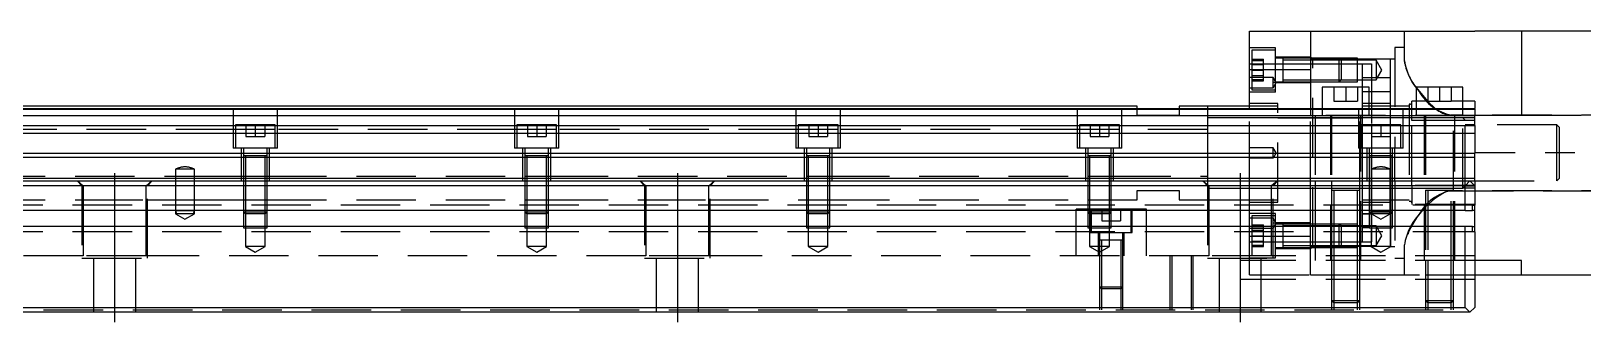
# Model space of a CAD drawing. Extents: x -10 to 1021, y -306 to 120.
# Drawn here: x 512.2 to 843.1, y -280.1 to -217 of the extents above; entities that cross this region are included whole.
import ezdxf

# ---------------------------------------------------------------- set-up
doc = ezdxf.new("R2010")
doc.units = 0
doc.linetypes.add('CENTER', pattern=[50.8, 31.75, -6.35, 6.35, -6.35])
doc.linetypes.add('DASHED', pattern=[19.05, 12.7, -6.35])
doc.layers.get('0').update_dxf_attribs({"linetype": 'CONTINUOUS'})
doc.layers.add('CENTER', color=1, linetype='CENTER')

msp = doc.modelspace()

# ---------------------------------------------------------------- linework, layer by layer
at = {"color": 7, "linetype": 'CONTINUOUS'}
for p, q in [((772, -216.97), (785, -216.97)), ((772, -225.19), (772, -216.97)), ((785, -216.97), (820, -216.97)), ((785, -216.97), (785, -233.47)), ((830, -216.97), (820, -216.97)), ((863.5, -216.97), (830, -216.97)), ((830, -216.97), (830, -234.97)), ((772, -233.47), (772, -225.19)), ((772, -225.19), (785, -225.19)), ((787.5, -228.97), (787.5, -233.47)), ((797.5, -228.97), (787.5, -228.97)), ((797.5, -233.47), (797.5, -228.97)), ((807.5, -228.97), (807.5, -233.47)), ((817.5, -228.97), (807.5, -228.97)), ((817.5, -233.47), (817.5, -228.97)), ((748, -232.97), (484.5, -232.97)), ((484.5, -233.47), (820, -233.47)), ((484.5, -233.63), (820, -233.63)), ((748, -233.47), (748, -232.97)), ((763, -232.97), (757, -232.97)), ((757, -232.97), (757, -233.47)), ((772, -232.97), (763, -232.97)), ((763, -232.97), (763, -233.47)), ((763, -232.97), (763, -233.47)), ((820, -233.63), (820, -233.47)), ((820, -233.63), (820, -235.03)), ((484.5, -235.03), (820, -235.03)), ((484.5, -237.11), (820, -237.11)), ((830, -234.97), (820, -234.97)), ((820, -237.11), (820, -235.03)), ((820, -237.11), (820, -238.73)), ((484.5, -238.73), (820, -238.73)), ((820, -238.73), (820, -243.02)), ((0, -243.87), (820, -243.87)), ((484.5, -243.02), (820, -243.02)), ((562.5, -243.57), (557.5, -243.57)), ((622.5, -243.57), (617.5, -243.57)), ((802.5, -243.57), (797.5, -243.57)), ((820, -243.87), (820, -243.02)), ((820, -248.37), (820, -243.87)), ((0, -248.37), (820, -248.37)), ((1, -248.97), (819, -248.97)), ((818, -249.97), (2, -249.97)), ((795.5, -250.97), (789.5, -250.97)), ((815.5, -250.97), (809.5, -250.97)), ((815.5, -250.97), (809.5, -250.97)), ((818, -249.97), (819, -248.97)), ((818, -255.27), (818, -249.97)), ((819, -248.97), (820, -249.97)), ((819, -248.97), (820, -248.97)), ((820, -248.97), (820, -248.37)), ((820, -249.97), (820, -254.12)), ((819.5, -255.27), (819.5, -254.12)), ((819.5, -254.12), (820, -254.12)), ((820, -255.27), (820, -254.12)), ((818, -255.27), (2, -255.27)), ((818, -255.27), (819.5, -255.27)), ((820, -255.27), (819.5, -255.27)), ((820, -258.67), (820, -255.27)), ((818, -258.67), (2, -258.67)), ((819.5, -258.67), (818, -258.67)), ((818, -275.97), (818, -258.67)), ((819.5, -258.67), (820, -258.67)), ((819.5, -259.82), (819.5, -258.67)), ((820, -259.82), (819.5, -259.82)), ((820, -259.82), (820, -258.67)), ((820, -259.82), (820, -275.97)), ((745, -261.57), (740, -261.57)), ((830, -265.97), (820, -265.97)), ((830, -268.97), (830, -265.97)), ((820, -268.97), (830, -268.97)), ((830, -268.97), (863.5, -268.97)), ((819, -276.97), (1, -276.97)), ((2, -275.97), (818, -275.97)), ((819, -276.97), (818, -275.97)), ((820, -275.97), (819, -276.97))]:
    msp.add_line(p, q, dxfattribs=at)
at = {"color": 3, "linetype": 'DASHED'}
for p, q in [((805, -216.97), (805, -223.34)), ((777.5, -220.54), (772, -220.54)), ((777.5, -221.04), (772.5, -221.04)), ((772.5, -221.04), (772.5, -225.29)), ((777.5, -230.04), (777.5, -220.54)), ((805, -220.47), (803, -220.47)), ((803, -220.47), (803, -241.97)), ((772, -223.97), (772.5, -223.97)), ((772, -223.97), (772.5, -223.97)), ((772.5, -222.98), (775, -222.98)), ((772.5, -223.29), (775, -223.29)), ((772.5, -223.97), (777.5, -223.97)), ((772.5, -223.97), (777.5, -223.97)), ((772.5, -224.14), (775, -224.14)), ((775, -224.14), (775, -222.98)), ((775, -226.45), (775, -224.14)), ((785, -222.54), (777.5, -222.54)), ((779.1, -222.79), (777.5, -222.79)), ((777.5, -223.97), (779.1, -223.97)), ((777.5, -223.97), (779.1, -223.97)), ((779.11, -222.79), (779.1, -222.79)), ((779.1, -222.79), (779.1, -222.79)), ((785, -222.79), (779.1, -222.79)), ((779.1, -222.79), (779.1, -223.19)), ((779.1, -222.79), (779.1, -227.79)), ((785, -223.19), (779.1, -223.19)), ((779.1, -223.19), (779.1, -225.15)), ((779.1, -223.97), (785, -223.97)), ((779.1, -223.97), (785, -223.97)), ((785.5, -222.97), (785, -222.47)), ((791.1, -222.79), (785, -222.79)), ((791.1, -222.79), (785, -222.79)), ((785.5, -222.97), (785, -222.97)), ((791.5, -223.19), (785, -223.19)), ((785, -223.97), (791.5, -223.97)), ((785, -223.97), (791.5, -223.97)), ((791.28, -222.97), (785.5, -222.97)), ((785.5, -262.97), (785.5, -222.97)), ((791.5, -223.19), (791.1, -222.79)), ((795, -222.79), (791.1, -222.79)), ((791.1, -225.29), (791.1, -222.79)), ((795, -222.97), (791.28, -222.97)), ((795, -223.19), (791.5, -223.19)), ((791.5, -223.19), (791.5, -225.29)), ((791.5, -223.97), (795, -223.97)), ((791.5, -223.97), (795, -223.97)), ((795, -227.79), (795, -222.79)), ((802, -222.97), (795, -222.97)), ((799, -223.19), (795, -223.19)), ((795, -223.97), (796, -223.97)), ((795, -223.97), (796, -223.97)), ((796, -223.97), (798, -223.97)), ((796, -223.97), (796, -228.97)), ((798, -223.97), (798, -236.97)), ((800.21, -225.29), (799, -223.19)), ((799, -223.19), (799, -225.29)), ((803, -222.97), (802, -222.97)), ((802, -222.97), (802, -233.47)), ((777, -226.87), (772, -226.87)), ((772.5, -225.29), (772.5, -229.54)), ((772.5, -225.29), (775, -225.29)), ((772.5, -226.45), (775, -226.45)), ((772.5, -227.29), (775, -227.29)), ((772.5, -227.6), (775, -227.6)), ((775, -227.6), (775, -226.45)), ((777.66, -227.97), (777, -226.87)), ((777, -227.97), (777, -226.87)), ((777, -229.07), (777.66, -227.97)), ((777.66, -227.97), (777, -227.97)), ((777.5, -227.97), (777, -227.97)), ((777, -229.07), (777, -227.97)), ((777.5, -227.79), (779.11, -227.79)), ((777.66, -227.97), (777.5, -227.97)), ((785, -228.04), (777.5, -228.04)), ((779.1, -225.15), (779.1, -225.43)), ((779.1, -225.29), (779.1, -227.79)), ((779.1, -225.43), (779.1, -227.39)), ((779.1, -227.39), (785, -227.39)), ((779.1, -227.39), (779.1, -227.79)), ((779.1, -227.79), (785, -227.79)), ((785, -227.39), (791.5, -227.39)), ((785, -227.79), (791.1, -227.79)), ((785, -227.79), (791.1, -227.79)), ((791.1, -227.79), (791.1, -225.29)), ((791.1, -227.79), (791.5, -227.39)), ((791.1, -227.79), (795, -227.79)), ((791.5, -225.29), (791.5, -227.39)), ((791.5, -227.39), (795, -227.39)), ((795, -227.39), (799, -227.39)), ((798, -226.97), (796, -226.97)), ((802, -226.97), (798, -226.97)), ((799, -227.39), (800.21, -225.29)), ((799, -225.29), (799, -227.39)), ((772, -229.07), (777, -229.07)), ((777.5, -230.04), (772, -230.04)), ((772.5, -229.54), (777.5, -229.54)), ((790, -228.97), (790, -231.97)), ((792.5, -228.97), (792.5, -231.97)), ((795, -228.97), (795, -231.97)), ((796, -228.97), (796, -233.47)), ((802, -229.97), (796, -229.97)), ((802, -229.97), (796, -229.97)), ((807.51, -228.99), (809.94, -231.97)), ((810, -228.97), (810, -231.97)), ((812.5, -228.97), (812.5, -231.97)), ((815, -228.97), (815, -231.97)), ((555.25, -233.47), (555.25, -241.97)), ((564.75, -241.97), (564.75, -233.47)), ((615.25, -233.47), (615.25, -241.97)), ((624.75, -241.97), (624.75, -233.47)), ((675.25, -233.47), (675.25, -241.97)), ((684.75, -241.97), (684.75, -233.47)), ((735.25, -233.47), (735.25, -241.97)), ((744.75, -241.97), (744.75, -233.47)), ((748, -234.97), (748, -233.47)), ((757, -233.47), (757, -234.97)), ((763, -233.47), (763, -242.97)), ((763, -233.47), (763, -242.97)), ((778, -232.47), (772, -232.47)), ((778, -232.97), (772, -232.97)), ((772, -248.97), (772, -233.47)), ((778, -253.47), (778, -232.47)), ((785, -233.47), (785, -234.97)), ((787.5, -233.47), (787.5, -234.97)), ((790, -231.97), (792.5, -231.97)), ((792.5, -231.97), (795, -231.97)), ((795.25, -233.47), (795.25, -241.97)), ((802, -232.47), (796, -232.47)), ((797.5, -232.97), (796, -232.97)), ((796, -233.47), (796, -234.97)), ((802, -232.97), (797.5, -232.97)), ((797.5, -234.97), (797.5, -233.47)), ((806, -232.97), (802, -232.97)), ((802, -233.47), (802, -234.97)), ((804.75, -241.97), (804.75, -233.47)), ((806, -232.59), (806, -233.47)), ((806.31, -232.59), (806, -232.59)), ((806, -233.47), (806, -234.97)), ((806.63, -233.47), (806.63, -231.97)), ((807.5, -231.97), (806.63, -231.97)), ((806.63, -234.97), (806.63, -233.47)), ((810, -231.97), (807.5, -231.97)), ((807.5, -233.47), (807.5, -234.97)), ((809.94, -231.97), (811.58, -233.47)), ((810, -231.97), (812.5, -231.97)), ((812.5, -231.97), (815, -231.97)), ((817.5, -231.97), (815, -231.97)), ((855.5, -234.89), (815, -234.89)), ((815, -234.89), (817.5, -234.89)), ((820, -231.97), (817.5, -231.97)), ((817.5, -234.97), (817.5, -233.47)), ((817.5, -234.89), (820, -234.89)), ((820, -231.97), (820, -233.47)), ((820, -234.89), (830, -234.89)), ((830, -234.89), (855.5, -234.89)), ((555.75, -237.97), (504.25, -237.97)), ((555.75, -236.97), (555.75, -241.97)), ((564.25, -236.97), (555.75, -236.97)), ((564.25, -237.97), (555.75, -237.97)), ((558, -236.97), (558, -239.47)), ((560, -236.97), (560, -239.47)), ((562, -236.97), (562, -239.47)), ((564.25, -241.97), (564.25, -236.97)), ((615.75, -237.97), (564.25, -237.97)), ((615.75, -236.97), (615.75, -241.97)), ((624.25, -236.97), (615.75, -236.97)), ((624.25, -237.97), (615.75, -237.97)), ((618, -236.97), (618, -239.47)), ((620, -236.97), (620, -239.47)), ((622, -236.97), (622, -239.47)), ((624.25, -241.97), (624.25, -236.97)), ((675.75, -237.97), (624.25, -237.97)), ((675.75, -236.97), (675.75, -241.97)), ((684.25, -236.97), (675.75, -236.97)), ((684.25, -237.97), (675.75, -237.97)), ((678, -236.97), (678, -239.47)), ((680, -236.97), (680, -239.47)), ((682, -236.97), (682, -239.47)), ((684.25, -241.97), (684.25, -236.97)), ((735.75, -237.97), (684.25, -237.97)), ((735.75, -236.97), (735.75, -241.97)), ((744.25, -236.97), (735.75, -236.97)), ((744.25, -237.97), (735.75, -237.97)), ((738, -236.97), (738, -239.47)), ((740, -236.97), (740, -239.47)), ((742, -236.97), (742, -239.47)), ((744.25, -241.97), (744.25, -236.97)), ((763, -237.97), (744.25, -237.97)), ((757, -234.97), (748, -234.97)), ((772, -235.47), (763, -235.47)), ((778, -235.47), (772, -235.47)), ((785, -235.47), (778, -235.47)), ((778, -235.47), (785, -235.47)), ((785, -234.97), (786, -234.97)), ((785, -248.97), (785, -234.97)), ((789.5, -235.47), (785, -235.47)), ((785, -235.47), (789.5, -235.47)), ((820, -234.97), (786, -234.97)), ((786, -234.97), (786, -248.97)), ((789.25, -234.97), (789.25, -265.97)), ((789.5, -234.97), (789.5, -248.97)), ((795.5, -235.47), (789.5, -235.47)), ((789.5, -235.47), (795.5, -235.47)), ((795.5, -248.97), (795.5, -234.97)), ((796, -235.47), (795.5, -235.47)), ((795.5, -235.47), (796, -235.47)), ((795.75, -236.97), (795.75, -234.97)), ((795.75, -236.97), (795.75, -241.97)), ((804.25, -236.97), (795.75, -236.97)), ((796, -234.97), (796, -236.97)), ((802, -235.47), (796, -235.47)), ((796, -236.97), (796, -241.97)), ((798, -236.97), (798, -239.47)), ((800, -236.97), (800, -239.47)), ((802, -234.97), (802, -236.97)), ((806, -235.47), (802, -235.47)), ((802, -236.97), (802, -239.47)), ((804.25, -241.97), (804.25, -236.97)), ((806, -234.97), (806, -253.34)), ((806.63, -235.47), (806, -235.47)), ((806.63, -235.47), (806, -235.47)), ((806.63, -236.04), (806.63, -234.97)), ((809.5, -235.47), (806.63, -235.47)), ((809.5, -235.47), (806.63, -235.47)), ((806.63, -249.9), (806.63, -236.04)), ((809.5, -236.04), (806.63, -236.04)), ((809.25, -234.97), (809.25, -265.97)), ((809.5, -234.97), (809.5, -250.97)), ((815.5, -235.47), (809.5, -235.47)), ((815.5, -235.47), (809.5, -235.47)), ((815.5, -236.04), (809.5, -236.04)), ((815.5, -250.97), (815.5, -234.97)), ((817.5, -235.47), (815.5, -235.47)), ((817.5, -235.47), (815.5, -235.47)), ((820, -236.04), (815.5, -236.04)), ((815.75, -265.97), (815.75, -234.97)), ((818, -235.97), (817.5, -235.47)), ((820, -235.47), (817.5, -235.47)), ((817.5, -250.47), (817.5, -235.47)), ((818, -249.97), (818, -235.97)), ((820, -236.97), (818, -236.97)), ((837.5, -236.97), (820, -236.97)), ((838, -237.47), (837.5, -236.97)), ((837.5, -248.97), (837.5, -236.97)), ((838, -237.47), (838, -248.47)), ((558, -239.47), (560, -239.47)), ((560, -239.47), (562, -239.47)), ((618, -239.47), (620, -239.47)), ((620, -239.47), (622, -239.47)), ((678, -239.47), (680, -239.47)), ((680, -239.47), (682, -239.47)), ((738, -239.47), (740, -239.47)), ((740, -239.47), (742, -239.47)), ((798, -239.47), (798, -246.47)), ((798, -239.47), (800, -239.47)), ((800, -239.47), (802, -239.47)), ((802, -239.47), (802, -241.97)), ((564.75, -241.97), (555.25, -241.97)), ((557, -241.97), (557, -248.97)), ((557.5, -241.97), (557.5, -243.57)), ((557.5, -243.56), (557.5, -243.57)), ((557.5, -243.57), (557.5, -243.57)), ((557.5, -243.57), (557.5, -248.97)), ((562.5, -243.57), (557.5, -243.57)), ((557.9, -243.57), (557.9, -248.97)), ((562.1, -248.97), (562.1, -243.57)), ((562.5, -243.57), (562.5, -241.97)), ((562.5, -243.57), (562.5, -243.56)), ((562.5, -243.57), (562.5, -243.57)), ((562.5, -248.97), (562.5, -243.57)), ((563, -248.97), (563, -241.97)), ((624.75, -241.97), (615.25, -241.97)), ((617, -241.97), (617, -248.97)), ((617.5, -241.97), (617.5, -243.57)), ((617.5, -243.56), (617.5, -243.57)), ((617.5, -243.57), (617.5, -243.57)), ((617.5, -243.57), (617.5, -248.97)), ((622.5, -243.57), (617.5, -243.57)), ((617.9, -243.57), (617.9, -248.97)), ((622.1, -248.97), (622.1, -243.57)), ((622.5, -243.57), (622.5, -241.97)), ((622.5, -243.57), (622.5, -243.56)), ((622.5, -243.57), (622.5, -243.57)), ((622.5, -248.97), (622.5, -243.57)), ((623, -248.97), (623, -241.97)), ((684.75, -241.97), (675.25, -241.97)), ((677, -241.97), (677, -248.97)), ((677.5, -241.97), (677.5, -243.57)), ((677.5, -243.56), (677.5, -243.57)), ((677.5, -243.57), (677.5, -243.57)), ((677.5, -243.57), (677.5, -248.97)), ((682.5, -243.57), (677.5, -243.57)), ((677.9, -243.57), (677.9, -248.97)), ((682.1, -248.97), (682.1, -243.57)), ((682.5, -243.57), (682.5, -241.97)), ((682.5, -243.57), (682.5, -243.56)), ((682.5, -243.57), (682.5, -243.57)), ((682.5, -248.97), (682.5, -243.57)), ((683, -248.97), (683, -241.97)), ((744.75, -241.97), (735.25, -241.97)), ((737, -241.97), (737, -248.97)), ((737.5, -241.97), (737.5, -243.57)), ((737.5, -243.56), (737.5, -243.57)), ((737.5, -243.57), (737.5, -248.97)), ((737.5, -243.57), (737.5, -243.57)), ((742.5, -243.57), (737.5, -243.57)), ((742.5, -243.57), (737.5, -243.57)), ((737.9, -243.57), (737.9, -248.97)), ((742.1, -248.97), (742.1, -243.57)), ((742.5, -243.57), (742.5, -241.97)), ((742.5, -243.57), (742.5, -243.56)), ((742.5, -248.97), (742.5, -243.57)), ((742.5, -243.57), (742.5, -243.57)), ((743, -248.97), (743, -241.97)), ((763, -242.97), (763, -248.97)), ((763, -242.97), (763, -248.97)), ((777, -241.87), (772, -241.87)), ((777, -244.07), (772, -244.07)), ((777.66, -242.97), (777, -241.87)), ((777, -244.07), (777, -241.87)), ((777.66, -242.97), (777, -244.07)), ((804.75, -241.97), (795.25, -241.97)), ((795.75, -265.97), (795.75, -241.97)), ((796, -241.97), (796, -248.97)), ((797, -241.97), (797, -248.97)), ((797.5, -241.97), (797.5, -243.57)), ((797.5, -243.56), (797.5, -243.57)), ((797.5, -243.57), (797.5, -248.97)), ((797.5, -243.57), (797.5, -243.57)), ((802.5, -243.57), (797.5, -243.57)), ((797.9, -243.57), (797.9, -248.97)), ((802, -241.97), (802, -246.47)), ((802.1, -248.97), (802.1, -243.57)), ((802.5, -243.57), (802.5, -241.97)), ((802.5, -243.57), (802.5, -243.56)), ((802.5, -248.97), (802.5, -243.57)), ((802.5, -243.57), (802.5, -243.57)), ((803, -248.97), (803, -241.97)), ((502.5, -247.97), (543, -247.97)), ((543, -246.47), (543, -248.97)), ((547, -246.47), (543, -246.47)), ((543, -247.97), (547, -247.97)), ((545.06, -245.97), (544.94, -245.97)), ((547, -248.97), (547, -246.47)), ((547, -247.97), (557.5, -247.97)), ((557.5, -247.97), (557.9, -247.97)), ((557.9, -247.97), (562.1, -247.97)), ((562.1, -247.97), (562.5, -247.97)), ((562.5, -247.97), (617.5, -247.97)), ((617.5, -247.97), (617.9, -247.97)), ((617.9, -247.97), (622.1, -247.97)), ((622.1, -247.97), (622.5, -247.97)), ((622.5, -247.97), (677.5, -247.97)), ((677.5, -247.97), (677.9, -247.97)), ((677.9, -247.97), (682.1, -247.97)), ((682.1, -247.97), (682.5, -247.97)), ((682.5, -247.97), (737.5, -247.97)), ((737.5, -247.97), (737.9, -247.97)), ((737.9, -247.97), (742.1, -247.97)), ((742.1, -247.97), (742.5, -247.97)), ((742.5, -247.97), (763, -247.97)), ((798, -246.47), (798, -248.97)), ((802, -246.47), (798, -246.47)), ((800.06, -245.97), (799.94, -245.97)), ((802, -248.97), (802, -246.47)), ((522, -248.97), (523, -249.97)), ((522.06, -248.97), (523.29, -249.97)), ((523, -249.97), (523, -265.47)), ((523.29, -249.97), (523.29, -255.27)), ((537.94, -248.97), (536.71, -249.97)), ((536.71, -255.27), (536.71, -249.97)), ((537, -249.97), (538, -248.97)), ((537, -265.47), (537, -249.97)), ((543, -248.97), (543, -255.27)), ((547, -255.27), (547, -248.97)), ((557.5, -248.97), (557.5, -255.27)), ((557.5, -248.97), (557.5, -255.27)), ((557.9, -248.97), (557.9, -255.27)), ((562.1, -255.27), (562.1, -248.97)), ((562.5, -255.27), (562.5, -248.97)), ((562.5, -255.27), (562.5, -248.97)), ((617.5, -248.97), (617.5, -255.27)), ((617.5, -248.97), (617.5, -255.27)), ((617.9, -248.97), (617.9, -255.27)), ((622.1, -255.27), (622.1, -248.97)), ((622.5, -255.27), (622.5, -248.97)), ((622.5, -255.27), (622.5, -248.97)), ((642, -248.97), (643, -249.97)), ((642.06, -248.97), (643.29, -249.97)), ((643, -249.97), (643, -265.47)), ((643.29, -249.97), (643.29, -255.27)), ((657.94, -248.97), (656.71, -249.97)), ((656.71, -255.27), (656.71, -249.97)), ((657, -249.97), (658, -248.97)), ((657, -265.47), (657, -249.97)), ((677.5, -248.97), (677.5, -255.27)), ((677.5, -248.97), (677.5, -255.27)), ((677.9, -248.97), (677.9, -255.27)), ((682.1, -255.27), (682.1, -248.97)), ((682.5, -255.27), (682.5, -248.97)), ((682.5, -255.27), (682.5, -248.97)), ((737.5, -248.97), (737.5, -255.27)), ((737.5, -248.97), (737.5, -255.27)), ((737.9, -248.97), (737.9, -255.27)), ((742.1, -255.27), (742.1, -248.97)), ((742.5, -255.27), (742.5, -248.97)), ((742.5, -255.27), (742.5, -248.97)), ((748, -250.97), (757, -250.97)), ((748, -252.97), (748, -250.97)), ((757, -250.97), (757, -252.97)), ((762, -248.97), (763, -249.97)), ((762.06, -248.97), (763.29, -249.97)), ((763, -248.97), (763, -249.74)), ((763, -248.97), (763, -249.74)), ((763, -249.74), (763, -249.97)), ((763, -249.74), (763, -249.97)), ((763, -249.97), (763, -265.47)), ((763, -250.47), (763.29, -250.47)), ((763.29, -249.97), (763.29, -255.27)), ((763.29, -250.47), (772, -250.47)), ((772, -255.27), (772, -248.97)), ((772, -250.47), (776.71, -250.47)), ((777.94, -248.97), (776.71, -249.97)), ((776.71, -255.27), (776.71, -249.97)), ((776.71, -250.47), (778, -250.47)), ((777, -249.97), (778, -248.97)), ((777, -265.47), (777, -249.97)), ((778, -250.47), (785, -250.47)), ((778, -250.47), (785, -250.47)), ((785, -255.27), (785, -248.97)), ((785, -250.47), (789.5, -250.47)), ((785, -250.47), (789.5, -250.47)), ((786, -248.97), (786, -255.27)), ((789.5, -248.97), (789.5, -250.97)), ((789.5, -250.47), (795.5, -250.47)), ((789.5, -250.47), (795.5, -250.47)), ((789.5, -250.96), (789.5, -250.97)), ((789.5, -250.97), (789.5, -250.97)), ((789.5, -250.97), (789.5, -255.27)), ((795.5, -250.97), (789.5, -250.97)), ((790, -250.97), (790, -255.27)), ((795, -255.27), (795, -250.97)), ((795.5, -250.97), (795.5, -248.97)), ((795.5, -250.47), (796, -250.47)), ((795.5, -250.47), (796, -250.47)), ((795.5, -250.97), (795.5, -250.96)), ((795.5, -250.97), (795.5, -250.97)), ((795.5, -255.27), (795.5, -250.97)), ((796, -248.97), (796, -255.27)), ((796, -250.47), (806, -250.47)), ((797.5, -248.97), (797.5, -255.27)), ((797.5, -248.97), (797.5, -255.27)), ((797.9, -248.97), (797.9, -255.27)), ((798, -248.97), (798, -255.27)), ((802, -255.27), (802, -248.97)), ((802.1, -255.27), (802.1, -248.97)), ((802.5, -255.27), (802.5, -248.97)), ((802.5, -255.27), (802.5, -248.97)), ((803, -248.97), (803, -265.47)), ((806, -250.47), (817.5, -250.47)), ((806.63, -249.9), (806.63, -253.97)), ((820, -249.9), (806.63, -249.9)), ((809.5, -250.96), (809.5, -265.97)), ((815.5, -250.97), (809.5, -250.97)), ((810, -250.97), (810, -265.97)), ((814.07, -251.16), (814.31, -251.11)), ((814.31, -251.11), (814.65, -251.06)), ((814.65, -251.06), (815, -251.05)), ((815, -265.97), (815, -250.97)), ((815.56, -251.05), (815, -251.05)), ((815, -251.05), (815.56, -251.05)), ((815.5, -265.97), (815.5, -250.96)), ((855.5, -251.05), (815.56, -251.05)), ((815.56, -251.05), (855.5, -251.05)), ((817.5, -250.47), (818, -249.97)), ((820, -250.47), (817.5, -250.47)), ((818, -249.97), (820, -249.97)), ((820, -248.97), (837.5, -248.97)), ((820, -248.97), (820, -249.9)), ((837.5, -248.97), (838, -248.47)), ((819.5, -254.12), (0.5, -254.12)), ((502.5, -252.97), (523.29, -252.97)), ((523.29, -252.97), (536.71, -252.97)), ((536.71, -252.97), (543, -252.97)), ((543, -252.97), (547, -252.97)), ((547, -252.97), (557.5, -252.97)), ((557.5, -252.97), (557.9, -252.97)), ((557.9, -252.97), (562.1, -252.97)), ((562.1, -252.97), (562.5, -252.97)), ((562.5, -252.97), (617.5, -252.97)), ((617.5, -252.97), (617.9, -252.97)), ((617.9, -252.97), (622.1, -252.97)), ((622.1, -252.97), (622.5, -252.97)), ((622.5, -252.97), (643.29, -252.97)), ((643.29, -252.97), (656.71, -252.97)), ((656.71, -252.97), (677.5, -252.97)), ((677.5, -252.97), (677.9, -252.97)), ((677.9, -252.97), (682.1, -252.97)), ((682.1, -252.97), (682.5, -252.97)), ((682.5, -252.97), (737.5, -252.97)), ((737.5, -252.97), (737.9, -252.97)), ((737.9, -252.97), (742.1, -252.97)), ((742.1, -252.97), (742.5, -252.97)), ((742.5, -252.97), (748, -252.97)), ((757, -252.97), (763, -252.97)), ((763, -252.97), (763.29, -252.97)), ((763.29, -252.97), (772, -252.97)), ((772, -252.97), (776.71, -252.97)), ((772, -253.47), (778, -253.47)), ((776.71, -252.97), (778, -252.97)), ((796, -252.97), (806, -252.97)), ((796, -253.47), (802, -253.47)), ((806.31, -253.34), (806, -253.34)), ((820, -253.97), (806.63, -253.97)), ((523.29, -255.27), (523.29, -258.67)), ((536.71, -258.67), (536.71, -255.27)), ((543, -255.27), (543, -255.34)), ((543, -255.34), (543, -255.97)), ((543, -255.34), (543.17, -255.97)), ((547, -255.34), (543, -255.34)), ((543, -255.97), (545, -257.12)), ((547, -255.97), (543, -255.97)), ((545, -257.12), (547, -255.97)), ((546.83, -255.97), (547, -255.34)), ((547, -255.34), (547, -255.27)), ((547, -255.97), (547, -255.34)), ((557.5, -255.27), (557.5, -255.57)), ((557.5, -255.27), (557.5, -255.57)), ((557.5, -255.57), (557.9, -255.97)), ((557.5, -255.57), (557.5, -258.67)), ((557.5, -255.57), (562.5, -255.57)), ((557.9, -255.27), (557.9, -255.97)), ((557.9, -255.97), (557.9, -258.97)), ((562.1, -255.97), (557.9, -255.97)), ((562.1, -255.97), (562.1, -255.27)), ((562.1, -255.97), (562.5, -255.57)), ((562.1, -258.97), (562.1, -255.97)), ((562.5, -255.57), (562.5, -255.27)), ((562.5, -255.57), (562.5, -255.27)), ((562.5, -258.67), (562.5, -255.57)), ((617.5, -255.27), (617.5, -255.57)), ((617.5, -255.27), (617.5, -255.57)), ((617.5, -255.57), (617.9, -255.97)), ((617.5, -255.57), (617.5, -258.67)), ((617.5, -255.57), (622.5, -255.57)), ((617.9, -255.27), (617.9, -255.97)), ((617.9, -255.97), (617.9, -258.97)), ((622.1, -255.97), (617.9, -255.97)), ((622.1, -255.97), (622.1, -255.27)), ((622.1, -255.97), (622.5, -255.57)), ((622.1, -258.97), (622.1, -255.97)), ((622.5, -255.57), (622.5, -255.27)), ((622.5, -255.57), (622.5, -255.27)), ((622.5, -258.67), (622.5, -255.57)), ((643.29, -255.27), (643.29, -258.67)), ((656.71, -258.67), (656.71, -255.27)), ((677.5, -255.27), (677.5, -255.57)), ((677.5, -255.27), (677.5, -255.57)), ((677.5, -255.57), (677.9, -255.97)), ((677.5, -255.57), (677.5, -258.67)), ((677.5, -255.57), (682.5, -255.57)), ((677.9, -255.27), (677.9, -255.97)), ((677.9, -255.97), (677.9, -258.97)), ((682.1, -255.97), (677.9, -255.97)), ((682.1, -255.97), (682.1, -255.27)), ((682.1, -255.97), (682.5, -255.57)), ((682.1, -258.97), (682.1, -255.97)), ((682.5, -255.57), (682.5, -255.27)), ((682.5, -255.57), (682.5, -255.27)), ((682.5, -258.67), (682.5, -255.57)), ((737.5, -254.97), (735, -254.97)), ((735, -255.27), (735, -254.97)), ((735, -258.67), (735, -255.27)), ((737.9, -254.97), (737.5, -254.97)), ((737.5, -255.27), (737.5, -255.57)), ((737.5, -255.27), (737.5, -255.57)), ((737.5, -255.57), (737.9, -255.97)), ((737.5, -255.57), (737.5, -258.67)), ((737.5, -255.57), (742.5, -255.57)), ((742.1, -254.97), (737.9, -254.97)), ((737.9, -255.27), (737.9, -255.97)), ((737.9, -255.97), (737.9, -258.97)), ((742.1, -255.97), (737.9, -255.97)), ((738, -254.97), (738, -259.97)), ((738.25, -254.97), (738.25, -255.27)), ((738.25, -255.27), (738.25, -255.97)), ((738.25, -255.97), (738.25, -258.67)), ((740.5, -254.97), (740.5, -257.47)), ((740.5, -257.47), (742.5, -257.47)), ((742.5, -254.97), (742.1, -254.97)), ((742.1, -255.97), (742.1, -255.27)), ((742.1, -255.97), (742.5, -255.57)), ((742.1, -258.97), (742.1, -255.97)), ((750, -254.97), (742.5, -254.97)), ((742.5, -255.57), (742.5, -255.27)), ((742.5, -255.57), (742.5, -255.27)), ((742.5, -258.67), (742.5, -255.57)), ((742.5, -257.47), (744.5, -257.47)), ((744.5, -254.97), (744.5, -257.47)), ((746.75, -255.27), (746.75, -254.97)), ((746.75, -258.67), (746.75, -255.27)), ((747, -259.97), (747, -254.97)), ((750, -255.27), (750, -254.97)), ((750, -258.67), (750, -255.27)), ((763.29, -255.27), (763.29, -258.67)), ((772, -258.67), (772, -255.27)), ((777.5, -255.9), (772, -255.9)), ((777, -256.87), (772, -256.87)), ((776.71, -256.4), (772.5, -256.4)), ((772.5, -256.4), (772.5, -258.67)), ((776.71, -258.67), (776.71, -255.27)), ((777.5, -256.4), (776.71, -256.4)), ((777.66, -257.97), (777, -256.87)), ((777, -259.07), (777.66, -257.97)), ((777.66, -257.97), (777, -257.97)), ((777.5, -257.97), (777, -257.97)), ((777.5, -260.65), (777.5, -255.9)), ((785, -257.9), (777.5, -257.9)), ((777.66, -257.97), (777.5, -257.97)), ((785, -258.67), (785, -255.27)), ((786, -255.27), (786, -258.67)), ((789.5, -255.27), (789.5, -258.67)), ((790, -255.27), (790, -258.67)), ((795, -258.67), (795, -255.27)), ((795.5, -258.67), (795.5, -255.27)), ((796, -255.27), (796, -258.67)), ((796, -255.97), (797.9, -255.97)), ((797.9, -255.97), (796, -255.97)), ((797.5, -255.27), (797.5, -255.57)), ((797.5, -255.27), (797.5, -255.57)), ((797.5, -255.57), (797.9, -255.97)), ((797.5, -255.57), (797.5, -258.67)), ((797.5, -255.57), (802.5, -255.57)), ((797.9, -255.27), (797.9, -255.97)), ((797.9, -255.97), (797.9, -258.97)), ((802.1, -255.97), (797.9, -255.97)), ((798, -255.27), (798, -255.34)), ((798, -255.34), (798, -255.97)), ((798, -255.34), (798.17, -255.97)), ((802, -255.34), (798, -255.34)), ((798, -255.97), (800, -257.12)), ((798, -255.97), (798, -261.97)), ((800, -257.12), (802, -255.97)), ((801.83, -255.97), (802, -255.34)), ((802, -255.34), (802, -255.27)), ((802, -255.97), (802, -255.34)), ((802, -255.97), (802, -262.97)), ((802.1, -255.97), (802.1, -255.27)), ((802.1, -255.97), (802.5, -255.57)), ((802.1, -258.97), (802.1, -255.97)), ((802.5, -255.57), (802.5, -255.27)), ((802.5, -255.57), (802.5, -255.27)), ((802.5, -258.67), (802.5, -255.57)), ((819.5, -259.82), (0.5, -259.82)), ((523.29, -258.67), (523.29, -264.97)), ((536.71, -264.97), (536.71, -258.67)), ((557.5, -258.67), (557.5, -258.97)), ((557.5, -258.97), (562.5, -258.97)), ((557.9, -258.97), (557.9, -262.97)), ((562.1, -262.97), (562.1, -258.97)), ((562.5, -258.97), (562.5, -258.67)), ((617.5, -258.67), (617.5, -258.97)), ((617.5, -258.97), (622.5, -258.97)), ((617.9, -258.97), (617.9, -262.97)), ((622.1, -262.97), (622.1, -258.97)), ((622.5, -258.97), (622.5, -258.67)), ((643.29, -258.67), (643.29, -264.97)), ((656.71, -264.97), (656.71, -258.67)), ((677.5, -258.67), (677.5, -258.97)), ((677.5, -258.97), (682.5, -258.97)), ((677.9, -258.97), (677.9, -262.97)), ((682.1, -262.97), (682.1, -258.97)), ((682.5, -258.97), (682.5, -258.67)), ((735, -264.97), (735, -258.67)), ((737.5, -258.67), (737.5, -258.97)), ((737.5, -258.97), (742.5, -258.97)), ((737.9, -258.97), (737.9, -262.97)), ((738, -259.97), (747, -259.97)), ((738.25, -258.67), (738.25, -258.97)), ((738.25, -258.97), (738.25, -259.97)), ((739.75, -259.97), (739.75, -264.97)), ((740, -259.97), (740, -261.57)), ((742.1, -262.97), (742.1, -258.97)), ((742.5, -258.97), (742.5, -258.67)), ((745, -261.57), (745, -259.97)), ((745.25, -264.97), (745.25, -259.97)), ((746.75, -259.97), (746.75, -258.67)), ((750, -264.97), (750, -258.67)), ((763.29, -258.67), (763.29, -264.97)), ((772, -260.75), (772, -258.67)), ((772, -259.07), (777, -259.07)), ((772, -264.97), (772, -260.75)), ((772, -260.75), (776.71, -260.75)), ((772.5, -258.34), (775, -258.34)), ((772.5, -258.65), (775, -258.65)), ((772.5, -258.67), (772.5, -264.9)), ((772.5, -259.49), (775, -259.49)), ((772.5, -260.65), (775, -260.65)), ((775, -258.65), (775, -258.34)), ((775, -260.65), (775, -258.65)), ((775, -262.65), (775, -260.65)), ((776.71, -264.97), (776.71, -258.67)), ((776.71, -260.75), (785, -260.75)), ((779.1, -258.15), (777.5, -258.15)), ((777.5, -265.4), (777.5, -260.65)), ((779.11, -258.15), (779.1, -258.15)), ((779.1, -258.15), (779.1, -258.15)), ((785, -258.15), (779.1, -258.15)), ((779.1, -258.15), (779.1, -258.67)), ((779.1, -258.15), (779.1, -263.15)), ((785, -258.55), (779.1, -258.55)), ((779.1, -258.67), (779.1, -263.15)), ((779.1, -260.65), (779.1, -263.15)), ((789.5, -258.15), (785, -258.15)), ((789.5, -258.15), (785, -258.15)), ((789.5, -258.55), (785, -258.55)), ((785, -265.97), (785, -258.67)), ((786, -258.67), (786, -265.97)), ((790, -258.15), (789.5, -258.15)), ((790, -258.15), (789.5, -258.15)), ((790, -258.55), (789.5, -258.55)), ((789.5, -258.67), (789.5, -265.97)), ((791.1, -258.15), (790, -258.15)), ((791.1, -258.15), (790, -258.15)), ((791.5, -258.55), (790, -258.55)), ((790, -258.67), (790, -265.97)), ((791.5, -258.55), (791.1, -258.15)), ((795, -258.15), (791.1, -258.15)), ((791.1, -258.67), (791.1, -258.15)), ((791.1, -263.15), (791.1, -258.67)), ((795, -258.55), (791.5, -258.55)), ((791.5, -258.55), (791.5, -258.67)), ((791.5, -258.67), (791.5, -262.75)), ((799, -258.55), (795, -258.55)), ((795, -265.97), (795, -258.67)), ((795.5, -265.97), (795.5, -258.67)), ((796, -258.67), (796, -261.97)), ((797.5, -258.97), (796, -258.97)), ((797.5, -258.67), (797.5, -258.97)), ((797.5, -258.97), (802.5, -258.97)), ((797.9, -258.97), (797.9, -262.97)), ((800.21, -260.65), (799, -258.55)), ((799, -258.55), (799, -262.75)), ((799, -262.75), (800.21, -260.65)), ((802.1, -262.97), (802.1, -258.97)), ((802.5, -258.97), (802.5, -258.67)), ((557.9, -262.97), (560, -264.18)), ((562.1, -262.97), (557.9, -262.97)), ((560, -264.18), (562.1, -262.97)), ((617.9, -262.97), (620, -264.18)), ((622.1, -262.97), (617.9, -262.97)), ((620, -264.18), (622.1, -262.97)), ((677.9, -262.97), (680, -264.18)), ((682.1, -262.97), (677.9, -262.97)), ((680, -264.18), (682.1, -262.97)), ((737.9, -262.97), (740, -264.18)), ((742.1, -262.97), (737.9, -262.97)), ((740, -261.56), (740, -261.57)), ((740, -261.57), (740, -261.57)), ((740, -261.57), (740, -264.97)), ((740, -264.18), (742.1, -262.97)), ((740.4, -261.57), (740.4, -264.97)), ((744.6, -264.97), (744.6, -261.57)), ((745, -261.57), (745, -261.56)), ((745, -261.57), (745, -261.57)), ((745, -264.97), (745, -261.57)), ((772, -261.97), (772.5, -261.97)), ((772, -261.97), (772.5, -261.97)), ((772.5, -261.8), (775, -261.8)), ((772.5, -261.97), (776.71, -261.97)), ((772.5, -261.97), (776.71, -261.97)), ((772.5, -262.65), (775, -262.65)), ((772.5, -262.96), (775, -262.96)), ((775, -262.96), (775, -262.65)), ((776.71, -261.97), (777.5, -261.97)), ((776.71, -261.97), (777.5, -261.97)), ((777.5, -261.97), (779.1, -261.97)), ((777.5, -261.97), (779.1, -261.97)), ((777.5, -263.15), (779.1, -263.15)), ((777.5, -263.4), (785, -263.4)), ((779.1, -261.97), (785, -261.97)), ((779.1, -261.97), (785, -261.97)), ((779.1, -262.75), (785, -262.75)), ((779.1, -263.15), (779.11, -263.15)), ((779.1, -263.15), (785, -263.15)), ((779.1, -263.15), (779.1, -263.15)), ((785, -261.97), (789.5, -261.97)), ((785, -261.97), (789.5, -261.97)), ((785, -262.75), (789.5, -262.75)), ((785, -263.47), (785.5, -262.97)), ((785.5, -262.97), (785, -262.97)), ((785, -263.15), (789.5, -263.15)), ((785, -263.15), (789.5, -263.15)), ((789.5, -262.97), (785.5, -262.97)), ((789.5, -261.97), (790, -261.97)), ((789.5, -261.97), (790, -261.97)), ((789.5, -262.75), (790, -262.75)), ((790, -262.97), (789.5, -262.97)), ((789.5, -263.15), (790, -263.15)), ((789.5, -263.15), (790, -263.15)), ((790, -261.97), (791.5, -261.97)), ((790, -261.97), (791.5, -261.97)), ((790, -262.75), (791.5, -262.75)), ((791.28, -262.97), (790, -262.97)), ((790, -263.15), (791.1, -263.15)), ((790, -263.15), (791.1, -263.15)), ((791.1, -263.15), (791.5, -262.75)), ((791.1, -263.15), (795, -263.15)), ((795, -262.97), (791.28, -262.97)), ((791.5, -261.97), (795, -261.97)), ((791.5, -261.97), (795, -261.97)), ((791.5, -262.75), (795, -262.75)), ((795, -261.97), (795.5, -261.97)), ((795, -261.97), (795.5, -261.97)), ((795, -262.75), (799, -262.75)), ((795.5, -262.97), (795, -262.97)), ((795.5, -261.97), (796, -261.97)), ((795.5, -261.97), (796, -261.97)), ((797.9, -262.97), (795.5, -262.97)), ((796, -261.97), (798, -261.97)), ((797.9, -262.97), (800, -264.18)), ((802.1, -262.97), (797.9, -262.97)), ((800, -264.18), (802.1, -262.97)), ((802.1, -262.97), (803, -262.97)), ((805, -262.6), (805, -268.97)), ((523.29, -264.97), (416.71, -264.97)), ((523, -265.47), (537, -265.47)), ((536.71, -264.97), (523.29, -264.97)), ((525.5, -265.47), (525.5, -276.97)), ((534.5, -276.97), (534.5, -265.47)), ((643.29, -264.97), (536.71, -264.97)), ((643, -265.47), (657, -265.47)), ((656.71, -264.97), (643.29, -264.97)), ((645.5, -265.47), (645.5, -276.97)), ((654.5, -276.97), (654.5, -265.47)), ((763.29, -264.97), (656.71, -264.97)), ((740, -264.97), (740, -271.57)), ((740, -264.97), (740, -271.57)), ((740.4, -264.97), (740.4, -271.97)), ((744.6, -271.97), (744.6, -264.97)), ((745, -271.57), (745, -264.97)), ((745, -271.57), (745, -264.97)), ((755, -264.97), (755, -276.47)), ((755.4, -264.97), (755.4, -276.47)), ((759.6, -276.47), (759.6, -264.97)), ((760, -276.47), (760, -264.97)), ((763, -265.47), (777, -265.47)), ((776.71, -264.97), (763.29, -264.97)), ((765.5, -265.47), (765.5, -276.97)), ((770, -264.97), (770, -265.97)), ((770, -265.97), (770, -269.97)), ((780, -265.97), (770, -265.97)), ((772, -268.97), (772, -264.97)), ((772, -265.4), (777.5, -265.4)), ((772.5, -264.9), (776.71, -264.9)), ((774.5, -276.97), (774.5, -265.47)), ((776.71, -264.9), (777.5, -264.9)), ((820, -264.97), (776.71, -264.97)), ((820, -265.97), (780, -265.97)), ((785, -268.97), (785, -265.97)), ((789.5, -265.97), (789.5, -274.47)), ((789.5, -265.97), (789.5, -274.47)), ((790, -265.97), (790, -274.97)), ((795, -274.97), (795, -265.97)), ((795.5, -274.47), (795.5, -265.97)), ((795.5, -274.47), (795.5, -265.97)), ((803, -265.47), (805, -265.47)), ((809.5, -265.97), (809.5, -274.47)), ((809.5, -265.97), (809.5, -274.47)), ((810, -265.97), (810, -274.97)), ((815, -274.97), (815, -265.97)), ((815.5, -274.47), (815.5, -265.97)), ((815.5, -274.47), (815.5, -265.97)), ((775, -269.97), (770, -269.97)), ((772, -268.97), (785, -268.97)), ((820, -269.97), (775, -269.97)), ((785, -268.97), (789.5, -268.97)), ((789.5, -268.97), (790, -268.97)), ((790, -268.97), (795, -268.97)), ((795, -268.97), (795.5, -268.97)), ((795.5, -268.97), (809.5, -268.97)), ((809.5, -268.97), (810, -268.97)), ((810, -268.97), (815, -268.97)), ((815, -268.97), (815.5, -268.97)), ((815.5, -268.97), (820, -268.97)), ((740, -271.57), (740.4, -271.97)), ((740, -271.57), (740, -276.47)), ((740, -271.57), (745, -271.57)), ((740.4, -271.97), (740.4, -276.47)), ((744.6, -271.97), (740.4, -271.97)), ((744.6, -271.97), (745, -271.57)), ((744.6, -276.47), (744.6, -271.97)), ((745, -276.47), (745, -271.57)), ((789.5, -274.47), (790, -274.97)), ((789.5, -274.47), (789.5, -276.47)), ((789.5, -274.47), (795.5, -274.47)), ((795, -274.97), (795.5, -274.47)), ((795.5, -276.47), (795.5, -274.47)), ((809.5, -274.47), (810, -274.97)), ((809.5, -274.47), (809.5, -276.47)), ((809.5, -274.47), (815.5, -274.47)), ((815, -274.97), (815.5, -274.47)), ((815.5, -276.47), (815.5, -274.47)), ((0.5, -276.47), (819.5, -276.47)), ((790, -274.97), (790, -276.47)), ((795, -274.97), (790, -274.97)), ((795, -276.47), (795, -274.97)), ((810, -274.97), (810, -276.47)), ((815, -274.97), (810, -274.97)), ((815, -276.47), (815, -274.97))]:
    msp.add_line(p, q, dxfattribs=at)
for centre, radius, start, end in [((817.57, -221.29), 12.73, 189.2755, 222.3644), ((816.5, -221.61), 11.63, 188.5777, 219.4067), ((816.82, -225.24), 9.82, 208.1197, 259.3224), ((806.31, -232.28), 0.313, 270, 0), ((815.31, -229.32), 5.58, 228.05, 266.8311), ((544.94, -249.97), 4, 90, 118.9695), ((545.06, -249.97), 4, 61.0305, 90), ((799.94, -249.97), 4, 90, 118.9695), ((800.06, -249.97), 4, 61.0305, 90), ((822.06, -266.81), 17.57, 117.0366, 166.1234), ((816.82, -260.7), 9.82, 100.6776, 151.8803), ((806.31, -253.66), 0.312, 0, 90), ((817.57, -264.65), 12.73, 137.6356, 170.7245)]:
    msp.add_arc(centre, radius, start, end, dxfattribs=at)
at = {"layer": 'CENTER', "color": 1, "linetype": 'CENTER'}
for p, q in [((879.45, -242.97), (820, -242.97)), ((530, -247.32), (530, -280.12)), ((650, -247.32), (650, -280.12)), ((770, -247.32), (770, -280.12))]:
    msp.add_line(p, q, dxfattribs=at)

doc.saveas('drawing.dxf')
